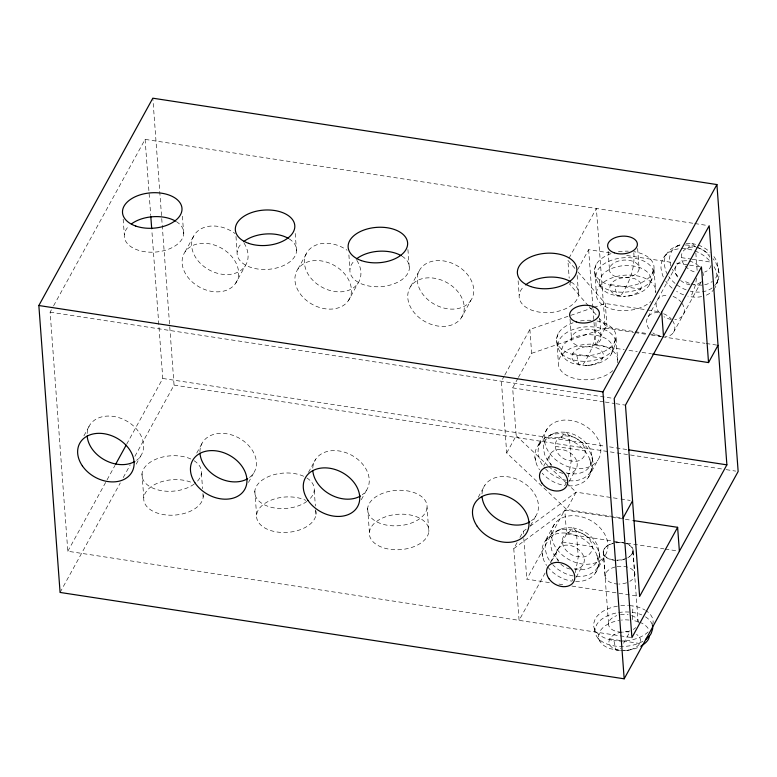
<?xml version="1.0" encoding="UTF-8"?>
<svg xmlns="http://www.w3.org/2000/svg" width="777" height="777" viewBox="0 0 777 777"><rect width="100%" height="100%" fill="white"/><g stroke="black" fill="none" stroke-linecap="round" stroke-linejoin="round"><path stroke-width="0.58" stroke-dasharray="3.88 2.91" d="M611.538 353.739L615.549 343.735L615.996 337.752A29.817 17.725 -4.2 0 0 595.794 320.775C597.309 336.742 591.559 352.146 582.556 365.19L572.95 363.451A25.748 15.307 -4.2 0 1 561.528 350.262L562.82 346.28A25.748 15.307 -4.2 0 1 588.791 334.625L595.405 335.042L601.408 336.558A25.748 15.307 -4.2 0 1 612.83 349.747L611.538 353.739A25.748 15.307 -4.2 0 1 585.557 365.384L586.625 365.443A15.831 9.411 -4.2 0 0 602.602 358.275L603.399 355.827A15.831 9.411 -4.2 0 0 596.367 347.717L588.616 346.523A15.831 9.411 -4.2 0 0 572.639 353.69L571.843 356.148A15.831 9.411 -4.2 0 0 578.865 364.258L582.556 365.19M633.809 252.748C635.197 268.376 629.234 283.314 620.551 296.076L616.86 295.143A15.831 9.411 -4.2 0 1 609.838 287.034L610.635 284.576A15.831 9.411 -4.2 0 1 626.612 277.418L634.362 278.603A15.831 9.411 -4.2 0 1 641.384 286.713L640.588 289.17A15.831 9.411 -4.2 0 1 624.611 296.328L623.552 296.28A25.748 15.307 -4.2 0 0 649.523 284.625L653.535 274.631L653.981 268.638A29.817 17.725 -4.2 0 0 633.779 251.661M696.493 278.234L695.522 284.945L691.006 296.785M573.067 322.785A29.817 17.725 -4.2 0 0 558.09 333.731L556.594 338.354L558.362 362.257M611.052 253.671A29.817 17.725 -4.2 0 0 596.076 264.627L594.58 269.24L596.347 293.152M558.09 333.731L556.594 338.354A29.817 17.725 -4.2 0 0 580.555 355.74A29.817 17.725 -4.2 0 0 614.5 342.366L615.996 337.752L617.764 361.664A29.817 17.725 -4.2 0 1 616.821 365.141M596.076 264.627L594.58 269.24A29.817 17.725 -4.2 0 0 618.55 286.635A29.817 17.725 -4.2 0 0 652.486 273.261L653.981 268.638L655.759 292.55A29.817 17.725 -4.2 0 0 617.657 276.223A29.817 17.725 -4.2 0 0 602.097 304.526A29.817 17.725 -4.2 0 0 650.835 301.495M649.523 284.625L650.825 280.633A25.748 15.307 -4.2 0 0 639.393 267.453L633.391 265.938L626.786 265.52A25.748 15.307 -4.2 0 0 600.806 277.166L599.514 281.157A25.748 15.307 -4.2 0 0 610.945 294.347L616.948 295.862L624.611 296.328M621.59 632.099A15.831 9.411 -4.2 0 0 609.722 638.898L608.935 641.355A15.831 9.411 -4.2 0 0 615.957 649.465L619.648 650.398L620.774 648.348M623.708 650.65A15.831 9.411 -4.2 0 0 639.685 643.482L640.481 641.035A15.831 9.411 -4.2 0 0 636.567 634.391M568.327 476.961L571.173 461.392L569.288 435.916L566.326 432.265L560.071 432.061A25.748 19.318 28.8 0 0 543.492 449.242L544.726 454.72A25.748 19.318 28.8 0 0 551.709 464.937M575.407 572.6L578.253 557.031L576.369 531.555L573.397 527.904L567.152 527.7A25.748 19.318 28.8 0 0 550.572 544.881L551.796 550.359A25.748 19.318 28.8 0 0 558.789 560.576M614.5 342.366L615.996 337.752M652.486 273.261L653.981 268.638M590.802 471.969L592.346 467.346M597.882 567.608L599.426 562.985M716.938 283.236L718.482 278.603M652.525 624.475L653.078 622.96A29.817 17.725 -4.2 0 0 645.706 610.46M566.268 482.498L564.879 485.518A29.817 22.368 28.8 0 1 542.161 473.144M572.882 579.147L571.95 581.167A29.817 22.368 28.8 0 1 547.241 566.307M630.71 637.441L67.813 551.252L50.117 312.15L53.03 306.857M53.613 305.798L145.095 139.384L693.754 223.387M83.916 435.829L90.064 424.64M185.043 251.874L194.541 234.596M67.813 551.252L115.015 465.394M126.67 444.201L162.791 378.477L151.806 229.953M60.082 592.443L120.289 482.925M123.213 477.612L130.225 464.85M134.897 456.352L174.058 385.11L152.826 98.193M136.218 464.16L140.686 456.031M235.664 283.265A29.817 22.368 28.8 0 0 208.586 243.657A29.817 22.368 28.8 0 0 186.81 275.786A29.817 22.368 28.8 0 0 235.664 283.265L245.163 265.987M196.736 453.098L202.884 441.919M297.863 269.143L307.362 251.865M248.475 482.459L253.506 473.31M348.484 300.534A29.817 22.368 28.8 0 0 321.406 260.926A29.817 22.368 28.8 0 0 299.631 293.055A29.817 22.368 28.8 0 0 348.484 300.534L357.983 283.255M308.44 472.406L315.695 459.188M410.683 286.422L420.182 269.143M361.295 499.728L366.317 490.578M461.305 317.812A29.817 22.368 28.8 0 0 434.226 278.205A29.817 22.368 28.8 0 0 412.451 310.334A29.817 22.368 28.8 0 0 461.305 317.812L470.804 300.534A29.817 22.368 28.8 0 0 443.716 260.926A29.817 22.368 28.8 0 0 421.95 293.055A29.817 22.368 28.8 0 0 470.804 300.534M504.292 375.961L501.388 381.245L506.701 452.972L566.647 509.43L621.882 517.89M504.875 374.902L529.885 329.419L592.725 307.818M569.036 258.187L596.367 208.479L605.215 328.02L595.716 345.299L624.222 349.669M506.701 452.972L516.19 435.703L512.655 387.878L517.832 378.457M518.414 377.408L531.653 353.321L529.885 329.419M570.794 282.119L569.648 284.217L588.354 305.808M577.699 269.561L588.645 249.66L610.013 252.933M478.224 497.299L484.926 485.101M547.29 428.642L537.791 445.92L540.928 442.064M543.745 465.957L550.446 453.768M545.143 572.94L519.085 620.347L513.772 548.62L517.123 542.521M519.92 537.431L523.271 531.342L526.155 529.205M530.516 525.64L535.547 516.491M648.086 316.861L676.582 265.025M569.055 481.653L575.757 469.463M554.37 524.281L544.871 541.559L548.008 537.713M549.378 582.614L526.816 579.156L564.801 510.052L632.497 520.415M588.412 477.311L597.911 460.033A29.817 22.368 28.8 0 0 570.833 420.425A29.817 22.368 28.8 0 0 549.067 452.554A29.817 22.368 28.8 0 0 597.911 460.033M673.397 332.556L701.893 280.72A14.909 11.179 28.8 0 1 693.744 284.984M550.262 562.616L557.527 549.407M551.515 561.353L566.569 533.964L564.801 510.052M576.136 577.292L582.837 565.102M595.493 572.95L604.992 555.672A29.817 22.368 28.8 0 0 577.913 516.064A29.817 22.368 28.8 0 0 556.138 548.193A29.817 22.368 28.8 0 0 604.992 555.672M623.581 643.239L629.768 631.992L625.699 631.73A15.831 9.411 -4.2 0 0 622.6 631.944M687.47 248.961L689.898 245.357L692.453 243.531L698.814 245.25A25.748 19.318 28.8 0 1 710.129 252.272M561.334 437.704L563.762 434.1L566.326 432.265L572.678 433.993A25.748 19.318 28.8 0 1 590.986 451.233L592.841 461.48A28.914 21.688 28.8 0 1 569.57 480.759M568.414 533.343L570.842 529.739L573.397 527.904L579.759 529.632A25.748 19.318 28.8 0 1 598.067 546.872L599.912 557.119A28.914 21.688 28.8 0 1 575.456 576.281M663.927 257.177L667.064 253.331M530.001 526.35L576.145 492.152L619.628 498.815M513.772 548.62L566.647 509.43L576.145 492.152L567.327 483.857M676.446 246.377L680.487 244.483A25.748 19.318 28.8 0 0 669.628 260.509L670.852 265.977M550.31 435.11L554.351 433.226M557.391 530.749L561.431 528.865M593.861 307.42L605.283 303.496L646.415 309.79M531.653 353.321L607.06 327.408L634.09 331.546M628.729 295.969L630.244 295.687M590.743 365.073L592.249 364.792M627.826 650.281L629.341 649.999M686.208 243.327L692.453 243.531L695.415 247.183L691.579 247.057A15.831 11.878 28.8 0 0 681.38 257.624L682.128 260.985A15.831 11.878 28.8 0 0 693.395 271.591L696.328 272.387M620.551 296.076L616.948 295.862L614.782 286.218M619.648 650.398L610.032 648.659A25.748 15.307 -4.2 0 1 598.611 635.469L599.902 631.487A25.748 15.307 -4.2 0 1 619.191 620.425M586.625 365.443L578.952 364.967L576.796 355.332M629.185 620.046L625.883 619.832A25.748 15.307 -4.2 0 0 621.396 620.114M694.813 223.543L706.808 225.388M681.38 257.624L690.967 259.091M692.161 259.275L711.343 262.208M626.641 255.478L671.775 262.393M676.524 263.112L688.393 264.938M689.587 265.112L701.456 266.938M610.635 284.576L640.588 289.17M647.591 309.974L659.343 311.771M635.265 331.721L648.193 333.702M649.368 333.887L661.12 335.683M605.215 328.02L633.721 332.391M634.906 332.566L646.785 334.392M651.534 335.11L661.033 336.567M662.218 336.752L704.972 343.298M706.157 343.483L716.85 345.114M628.972 350.388L637.286 351.66M642.035 352.389L651.534 353.846M572.639 353.69L602.602 358.275M50.117 312.15L613.014 398.339M512.655 387.878L604.098 401.874M605.283 402.059L614.782 403.516M615.976 403.7L625.475 405.147M162.791 378.477L604.72 446.144M609.518 446.872L627.476 449.63M174.058 385.11L724.98 469.463M726.174 469.648L735.751 471.115M555.244 446.357L585.207 450.951L584.459 447.581A15.831 11.878 28.8 0 0 573.203 436.985L565.442 435.79A15.831 11.878 28.8 0 0 555.244 446.357L556.002 449.728A15.831 11.878 28.8 0 0 567.259 460.324L575.009 461.519A15.831 11.878 28.8 0 0 585.207 450.951M620.804 498.989L630.205 500.427M566.569 533.964L663.956 548.873M665.141 549.048L677.02 550.874M562.325 541.996L592.288 546.59L591.53 543.22A15.831 11.878 28.8 0 0 580.273 532.624L572.523 531.429A15.831 11.878 28.8 0 0 562.325 541.996L563.082 545.367A15.831 11.878 28.8 0 0 574.339 555.963L582.09 557.158A15.831 11.878 28.8 0 0 592.288 546.59M558.877 584.071L564.811 584.974M571.94 586.072L639.626 596.435M609.722 638.898L621.707 640.734M622.911 640.918L639.685 643.482M638.49 621.765L632.488 620.25L632.876 605.982M696.396 247.445L699.329 248.242A15.831 11.878 28.8 0 1 709.838 257.177M691.277 283.79L695.522 284.945L701.767 285.149A25.748 19.318 28.8 0 0 712.286 281.478M566.21 472.814L569.386 473.679L575.631 473.883A25.748 19.318 28.8 0 0 592.21 456.701M574.349 568.745L582.711 569.522A25.748 19.318 28.8 0 0 599.29 552.34M516.19 435.703L547.931 465.588M548.815 466.414L566.443 483.022M574.893 268.405L567.88 260.305L569.201 278.234M578.01 271.999L605.283 303.496L607.06 327.408L599.261 318.405M589.131 306.711L598.484 317.511M598.863 283.809L602.146 288.811M560.877 352.913L564.151 357.915M597.96 638.121L601.243 643.133M714.753 285.577A28.914 21.688 28.8 0 0 718.968 272.746L717.122 262.49A25.748 19.318 28.8 0 0 713.063 255.448M718.968 272.746L717.589 266.598A28.914 21.688 28.8 0 0 713.043 258.692M592.841 461.48L591.462 455.332A28.914 21.688 28.8 0 0 560.207 433.751A28.914 21.688 28.8 0 0 538.121 453.108L539.5 459.246A28.914 21.688 28.8 0 0 544.823 468.084M568.541 485.878A29.817 22.368 28.8 0 0 591.307 465.928L589.889 459.595A29.817 22.368 28.8 0 0 557.672 437.344A29.817 22.368 28.8 0 0 534.897 457.294L536.324 463.626A29.817 22.368 28.8 0 0 539.568 469.823M599.912 557.119L598.543 550.98A28.914 21.688 28.8 0 0 567.288 529.39A28.914 21.688 28.8 0 0 545.201 548.747L546.571 554.885A28.914 21.688 28.8 0 0 551.893 563.733M575.621 581.517A29.817 22.368 28.8 0 0 598.387 561.567L596.969 555.234A29.817 22.368 28.8 0 0 564.743 532.983A29.817 22.368 28.8 0 0 541.977 552.933L543.395 559.265A29.817 22.368 28.8 0 0 546.639 565.471M534.897 457.294L536.324 463.626M541.977 552.933L543.395 559.265M595.114 273.844L596.425 279.671M557.119 342.948L558.43 348.776M594.201 628.156L595.522 633.983M589.889 459.595L591.307 465.928M596.969 555.234L598.387 561.567M617.501 606.138A29.817 17.725 -4.2 0 0 595.172 618.939L593.677 623.562A29.817 17.725 -4.2 0 0 613.879 640.539L616.035 650.174L622.698 650.582A25.748 15.307 -4.2 0 0 641.258 645.901M695.842 252.972L697.212 271.494M637.635 248.465L639.131 268.793A14.909 8.858 -4.2 0 1 616.044 276.729A14.909 8.858 -4.2 0 1 617.666 261.305A14.909 8.858 -4.2 0 1 639.131 268.793M633.08 551.087L634.858 574.99M632.925 551.379L638.228 623.105M608.109 251.156L609.43 269.095M599.727 318.774L601.145 337.898A14.909 8.858 -4.2 0 1 578.059 345.833A14.909 8.858 -4.2 0 1 579.681 330.419A14.909 8.858 -4.2 0 1 601.145 337.898M588.645 249.66L592.938 307.77M593.036 308.984L593.929 321.086M594.016 322.3L595.716 345.299M603.379 551.388L605.157 575.291M603.224 551.68L608.527 623.407M577.165 275.427L578.583 294.561M570.027 319.075L571.445 338.199M518.113 280.818L519.182 295.163M523.271 531.342L523.445 533.731M523.805 538.51L526.816 579.156M407.935 249.524L409.353 268.648M427.049 507.75A29.817 17.725 -4.2 0 1 380.876 523.62A29.817 17.725 -4.2 0 1 384.12 492.783A29.817 17.725 -4.2 0 1 427.049 507.75L428.817 531.662A29.817 17.725 -4.2 0 1 382.643 547.532A29.817 17.725 -4.2 0 1 385.887 516.686A29.817 17.725 -4.2 0 1 428.817 531.662M348.892 254.905L349.951 269.25M367.647 508.352L369.415 532.264M295.211 233.44L296.532 251.379M314.229 490.472L315.384 506.021M315.734 510.8L315.996 514.384M235.985 236.431L237.131 251.981M254.827 491.074L256.595 514.986M182.391 216.171L183.722 234.1M201.418 473.203L202.564 488.743M202.914 493.531L203.185 497.115M145.095 139.384L150.728 215.462M123.164 219.163L124.32 234.703M142.006 473.805L143.784 497.717M614.092 348.213A28.914 17.191 -4.2 0 1 581.167 361.188A28.914 17.191 -4.2 0 1 557.925 344.318L559.372 339.84A28.914 17.191 -4.2 0 1 592.297 326.864A28.914 17.191 -4.2 0 1 615.549 343.735M580.419 320.93A29.817 17.725 -4.2 0 1 591.482 320.318M573.261 575.951A28.914 21.688 28.8 0 1 552.709 564.636M558.41 561.363A14.909 11.179 28.8 0 1 563.422 545.503A14.909 11.179 28.8 0 1 583.129 555.196A14.909 11.179 28.8 0 1 574.689 569.356M570.143 569.046A14.909 11.179 28.8 0 1 560.839 564.18M618.405 251.816A29.817 17.725 -4.2 0 1 628.37 251.165M648.164 631.905A29.817 17.725 -4.2 0 1 613.879 640.539M620.804 605.701A29.817 17.725 -4.2 0 1 628.564 605.536M629.661 605.604A29.817 17.725 -4.2 0 1 644.832 609.935M642.909 641.239A28.914 17.191 -4.2 0 1 611.12 645.308A28.914 17.191 -4.2 0 1 595.007 629.525L596.464 625.048A28.914 17.191 -4.2 0 1 641.831 614.918M645.483 616.821A28.914 17.191 -4.2 0 1 652.126 624.485M616.093 542.832A14.909 8.858 -4.2 0 1 631.614 547.202A14.909 8.858 -4.2 0 1 627.913 557.721M624.689 559.168A14.909 8.858 -4.2 0 1 617.132 560.431M616.171 560.421A14.909 8.858 -4.2 0 1 603.263 553.127A14.909 8.858 -4.2 0 1 613.257 543.366M635.771 627.583A14.909 8.858 -4.2 0 1 633.216 629.448M629.992 630.895A14.909 8.858 -4.2 0 1 622.445 632.157M621.474 632.157A14.909 8.858 -4.2 0 1 608.702 625.427A14.909 8.858 -4.2 0 1 616.763 615.627M620.444 614.694A14.909 8.858 -4.2 0 1 628.127 614.617M631.614 615.471A14.909 8.858 -4.2 0 1 637.966 620.813M639.588 622.173A25.748 15.307 -4.2 0 1 649.077 630.03M714.549 288.568A29.817 22.368 28.8 0 1 704.875 295.736M701.66 296.62A29.817 22.368 28.8 0 1 687.839 296.154M683.643 294.852A29.817 22.368 28.8 0 1 676.67 291.424M672.173 288.18A29.817 22.368 28.8 0 1 665.695 281.089M663.335 276.991A29.817 22.368 28.8 0 1 662.451 274.893L661.033 268.56A29.817 22.368 28.8 0 1 680.225 248.659M681.4 248.591A29.817 22.368 28.8 0 1 693.793 250.524M694.823 250.893A29.817 22.368 28.8 0 1 710.178 261.344M714.044 266.676A29.817 22.368 28.8 0 1 716.025 270.852L717.443 277.195A29.817 22.368 28.8 0 1 715.17 287.577M712.169 287.917A28.914 21.688 28.8 0 1 690.258 291.132M686.188 289.87A28.914 21.688 28.8 0 1 675.893 284.071M675.058 283.401A28.914 21.688 28.8 0 1 668.774 276.525M667.54 274.563A28.914 21.688 28.8 0 1 665.627 270.513L664.248 264.365A28.914 21.688 28.8 0 1 681.75 245.173M685.168 244.988A28.914 21.688 28.8 0 1 697.037 247.232M698.028 247.62A28.914 21.688 28.8 0 1 709.741 255.118M672.513 320.6A14.909 11.179 28.8 0 1 665.248 336.81M661.625 336.664A14.909 11.179 28.8 0 1 652.855 332.877M648.97 328.817A14.909 11.179 28.8 0 1 659.858 312.752M663.539 313.714A14.909 11.179 28.8 0 1 671.386 319.143M690.122 284.829A14.909 11.179 28.8 0 1 680.603 280.439M677.466 276.981A14.909 11.179 28.8 0 1 687.13 260.781M689.267 261.082A14.909 11.179 28.8 0 1 700.475 268.026M702.631 271.863A14.909 11.179 28.8 0 1 703.088 278.049M711.072 265.423A15.831 11.878 28.8 0 1 704.661 272.057M718.346 267.968A25.748 19.318 28.8 0 1 714.587 279.39M689.16 283.216A25.748 19.318 28.8 0 1 683.129 280.254M677.845 276.204A25.748 19.318 28.8 0 1 672.358 269.23M652.088 279.108A28.914 17.191 -4.2 0 1 619.162 292.084A28.914 17.191 -4.2 0 1 595.92 275.213L597.367 270.726A28.914 17.191 -4.2 0 1 630.293 257.76A28.914 17.191 -4.2 0 1 653.535 274.631M566.18 480.312A28.914 21.688 28.8 0 1 545.629 468.997M551.33 465.724A14.909 11.179 28.8 0 1 556.342 449.864A14.909 11.179 28.8 0 1 576.058 459.557A14.909 11.179 28.8 0 1 567.608 473.717M563.072 473.397A14.909 11.179 28.8 0 1 554.467 469.172M612.849 370.6A29.817 17.725 -4.2 0 1 564.49 373.922A29.817 17.725 -4.2 0 1 578.428 345.619A29.817 17.725 -4.2 0 1 617.822 360.499M626.466 543.453A14.909 8.858 -4.2 0 1 631.798 554.234A14.909 8.858 -4.2 0 1 614.413 559.994M613.48 559.877A14.909 8.858 -4.2 0 1 603.36 551.68A14.909 8.858 -4.2 0 1 614.354 542.851M615.297 542.676A14.909 8.858 -4.2 0 1 622.979 542.599M306.857 477.972A29.817 17.725 -4.2 0 1 309.314 499.417M306.954 501.379A29.817 17.725 -4.2 0 1 264.316 504.768A29.817 17.725 -4.2 0 1 263.286 479.36A29.817 17.725 -4.2 0 1 305.983 477.447M194.036 460.703A29.817 17.725 -4.2 0 1 196.494 482.148M194.133 484.1A29.817 17.725 -4.2 0 1 151.496 487.5A29.817 17.725 -4.2 0 1 150.466 462.082A29.817 17.725 -4.2 0 1 193.162 460.178M401.981 256.148A29.817 17.725 -4.2 0 1 401.204 280.167A29.817 17.725 -4.2 0 1 361.082 283.712A29.817 17.725 -4.2 0 1 354.866 260.305M289.161 238.869A29.817 17.725 -4.2 0 1 288.384 262.888A29.817 17.725 -4.2 0 1 248.261 266.433A29.817 17.725 -4.2 0 1 242.045 243.036M176.35 221.6A29.817 17.725 -4.2 0 1 175.563 245.619A29.817 17.725 -4.2 0 1 135.441 249.164A29.817 17.725 -4.2 0 1 129.235 225.757M571.212 282.061A29.817 17.725 -4.2 0 1 570.425 306.08A29.817 17.725 -4.2 0 1 530.303 309.615A29.817 17.725 -4.2 0 1 524.096 286.218M312.772 468.094A29.817 22.368 28.8 0 1 351.554 455.167A29.817 22.368 28.8 0 1 362.208 494.842M199.932 452.059A29.817 22.368 28.8 0 1 238.044 437.529A29.817 22.368 28.8 0 1 249.388 477.573M87.141 433.547A29.817 22.368 28.8 0 1 125.913 420.619A29.817 22.368 28.8 0 1 136.567 460.305M482.002 494.007A29.817 22.368 28.8 0 1 520.775 481.07A29.817 22.368 28.8 0 1 531.429 520.755M617.064 566.588A14.909 8.858 -4.2 0 1 633.333 570.561A14.909 8.858 -4.2 0 1 629.846 581.332M626.612 582.779A14.909 8.858 -4.2 0 1 619.065 584.051M618.103 584.042A14.909 8.858 -4.2 0 1 605.196 576.748A14.909 8.858 -4.2 0 1 615.19 566.977M682.012 303.321A14.909 11.179 28.8 0 1 674.747 319.532M671.124 319.386A14.909 11.179 28.8 0 1 663.956 316.705M659.586 312.995A14.909 11.179 28.8 0 1 656.973 300.641A14.909 11.179 28.8 0 1 668.133 295.328M673.037 296.435A14.909 11.179 28.8 0 1 680.885 301.865M356.866 260.344A29.817 22.368 28.8 0 1 337.83 291.822A29.817 22.368 28.8 0 1 304.846 257.711A29.817 22.368 28.8 0 1 347.096 250.233M244.046 243.075A29.817 22.368 28.8 0 1 224.66 274.524A29.817 22.368 28.8 0 1 192.162 239.889A29.817 22.368 28.8 0 1 235.178 233.615M315.472 509.79A29.817 17.725 -4.2 0 1 283.129 532.488A29.817 17.725 -4.2 0 1 259.032 508.877A29.817 17.725 -4.2 0 1 305.866 500.378M203.176 494.794A29.817 17.725 -4.2 0 1 167.745 515.102A29.817 17.725 -4.2 0 1 146.756 490.879A29.817 17.725 -4.2 0 1 193.046 483.1"/><path stroke-width="1.17" d="M649.436 636.256L648.62 638.947A25.748 15.307 -4.2 0 1 641.258 645.901M38.85 305.516L152.826 98.193L716.918 184.557L738.15 471.484L624.174 678.807L60.082 592.443L38.85 305.516L602.942 391.89L716.918 184.557M115.598 464.335L126.088 445.26M623.057 518.065L632.556 500.796M652.719 354.03L708.537 362.577L718.035 345.299M633.682 520.6L677.622 527.321L639.626 596.435L625.475 405.147L701.456 266.938L708.537 362.577M726.883 464.85L631.905 637.616L614.209 398.523L709.187 225.748L726.883 464.85L628.68 449.815M661.693 312.131L663.471 336.043M677.622 527.321L679.389 551.233M602.942 391.89L624.174 678.807M150.816 216.666L151.709 228.739M645.57 639.52A28.914 17.191 -4.2 0 0 651.184 633.43L652.631 628.943A28.914 17.191 -4.2 0 0 652.437 625.572M356.39 258.984A29.817 17.725 -4.2 0 1 401.107 255.623M243.58 241.715A29.817 17.725 -4.2 0 1 288.286 238.345M131.595 223.805A29.817 17.725 -4.2 0 1 175.476 221.076M525.621 284.897A29.817 17.725 -4.2 0 1 570.337 281.536M360.499 495.979A29.817 22.368 28.8 0 1 330.691 494.735A29.817 22.368 28.8 0 1 312.801 470.571M247.678 478.7A29.817 22.368 28.8 0 1 217.881 477.457A29.817 22.368 28.8 0 1 199.99 453.292M134.868 461.431A29.817 22.368 28.8 0 1 105.06 460.188A29.817 22.368 28.8 0 1 87.17 436.023M529.729 521.882A29.817 22.368 28.8 0 1 499.922 520.639A29.817 22.368 28.8 0 1 482.031 496.474M576.281 321.931A14.909 8.858 -4.2 0 0 599.368 313.995A14.909 8.858 -4.2 0 0 577.903 306.507A14.909 8.858 -4.2 0 0 576.281 321.931M548.912 578.642A14.909 11.179 28.8 0 0 573.339 582.381A14.909 11.179 28.8 0 0 559.799 562.577A14.909 11.179 28.8 0 0 548.912 578.642M614.277 252.816A14.909 8.858 -4.2 0 0 637.363 244.881A14.909 8.858 -4.2 0 0 615.899 237.393A14.909 8.858 -4.2 0 0 614.277 252.816M541.841 482.993A14.909 11.179 28.8 0 0 566.258 486.732A14.909 11.179 28.8 0 0 552.719 466.938A14.909 11.179 28.8 0 0 541.841 482.993M361.412 260.616A29.817 17.725 -4.2 0 0 407.585 244.736A29.817 17.725 -4.2 0 0 364.656 229.769A29.817 17.725 -4.2 0 0 361.412 260.616M248.591 243.337A29.817 17.725 -4.2 0 0 294.765 227.467A29.817 17.725 -4.2 0 0 251.835 212.5A29.817 17.725 -4.2 0 0 248.591 243.337M135.771 226.068A29.817 17.725 -4.2 0 0 181.954 210.198A29.817 17.725 -4.2 0 0 139.025 195.221A29.817 17.725 -4.2 0 0 135.771 226.068M530.633 286.519A29.817 17.725 -4.2 0 0 576.816 270.649A29.817 17.725 -4.2 0 0 533.886 255.682A29.817 17.725 -4.2 0 0 530.633 286.519M307.974 500.378A29.817 22.368 28.8 0 0 356.818 507.857A29.817 22.368 28.8 0 0 329.739 468.249A29.817 22.368 28.8 0 0 307.974 500.378M195.153 483.109A29.817 22.368 28.8 0 0 244.007 490.588A29.817 22.368 28.8 0 0 216.919 450.981A29.817 22.368 28.8 0 0 195.153 483.109M82.333 465.831A29.817 22.368 28.8 0 0 131.187 473.31A29.817 22.368 28.8 0 0 104.108 433.712A29.817 22.368 28.8 0 0 82.333 465.831M477.195 526.291A29.817 22.368 28.8 0 0 526.048 533.77A29.817 22.368 28.8 0 0 498.97 494.162A29.817 22.368 28.8 0 0 477.195 526.291"/></g></svg>
